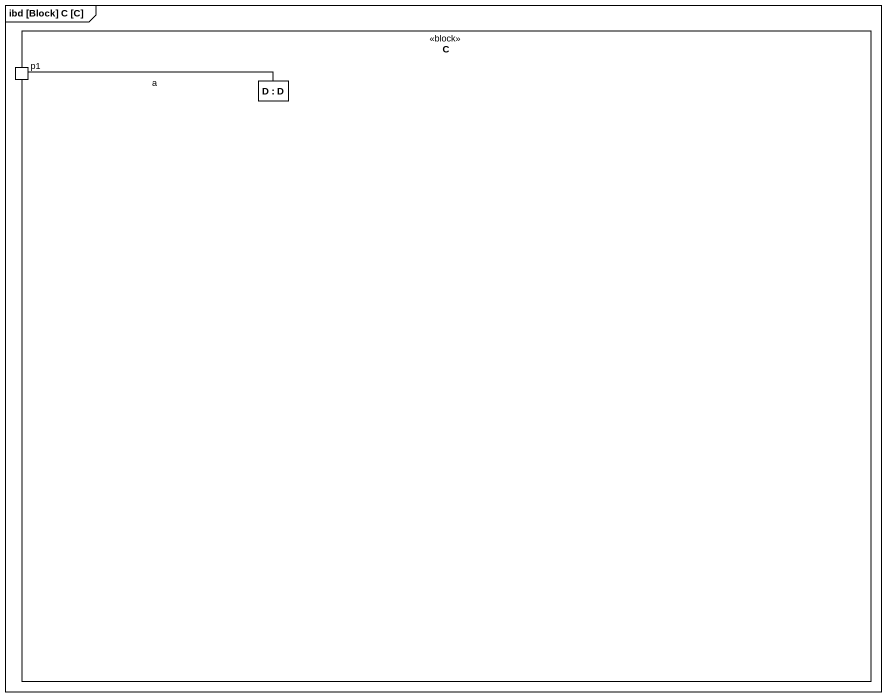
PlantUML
@startuml
mainframe ibd [Block] C [C]
rectangle C <<block>> {
  port p1
  rectangle "D : D" as D
}
D -left- p1 : a
@enduml
